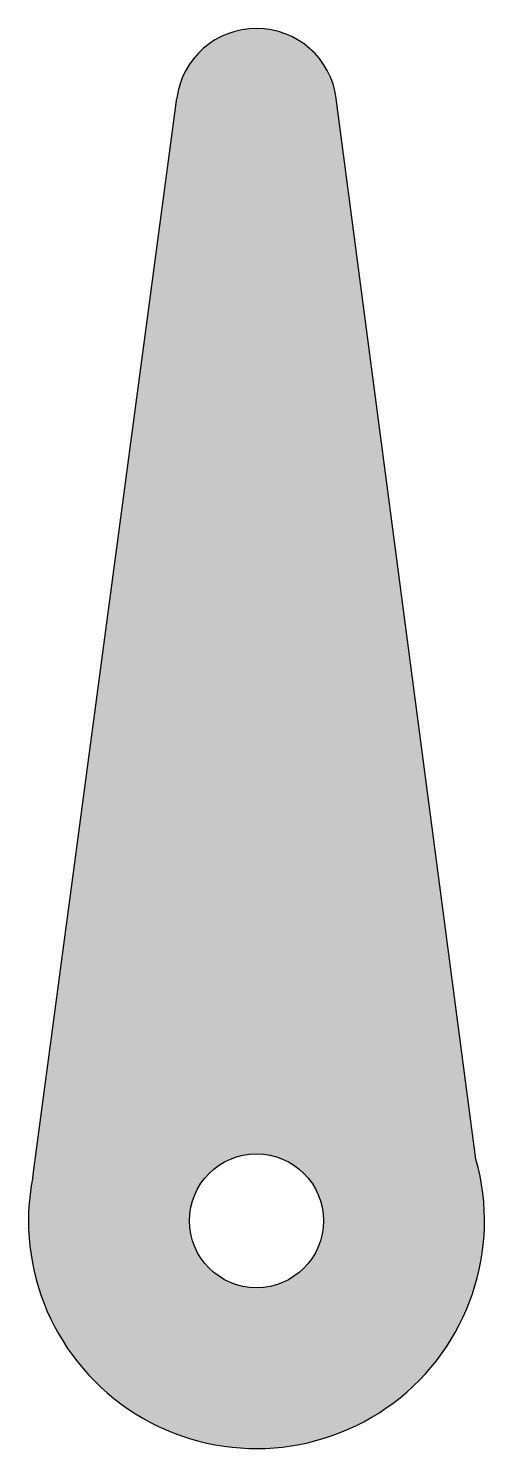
# Model space of a CAD drawing. Header units: millimetres. Extents: x -3.4 to 3.4, y -3.4 to 17.8.
import ezdxf

# ---------------------------------------------------------------- set-up
doc = ezdxf.new("R2010")
doc.units = ezdxf.units.MM
doc.layers.get('0').update_dxf_attribs({"lineweight": 25})

msp = doc.modelspace()

# ---------------------------------------------------------------- hatches: boundary and pattern name
at = {"transparency": 33554687}
h = msp.add_hatch(color=9, dxfattribs=at)
edge = h.paths.add_edge_path(flags=0)
edge.add_line((3.273, 0.922), (1.19, 16.756))
edge.add_arc((0, 16.6), 1.2, 7.4936, 172.4052)
edge.add_line((-1.189, 16.759), (-3.337, 0.649))
edge.add_arc((0, 0), 3.4, 168.9882, 375.7356)
edge = h.paths.add_edge_path(flags=0)
edge.add_arc((0, 0), 1, 0, 360)

# ---------------------------------------------------------------- linework, layer by layer
for p, q in [((-3.337, 0.649), (-1.189, 16.759)), ((3.273, 0.922), (1.19, 16.756))]:
    msp.add_line(p, q)
msp.add_circle((0, 0), 1)
for centre, radius, start, end in [((0, 16.6), 1.2, 7.4936, 172.4052), ((0, 0), 3.4, 168.9882, 15.7356)]:
    msp.add_arc(centre, radius, start, end)

doc.saveas('drawing.dxf')
